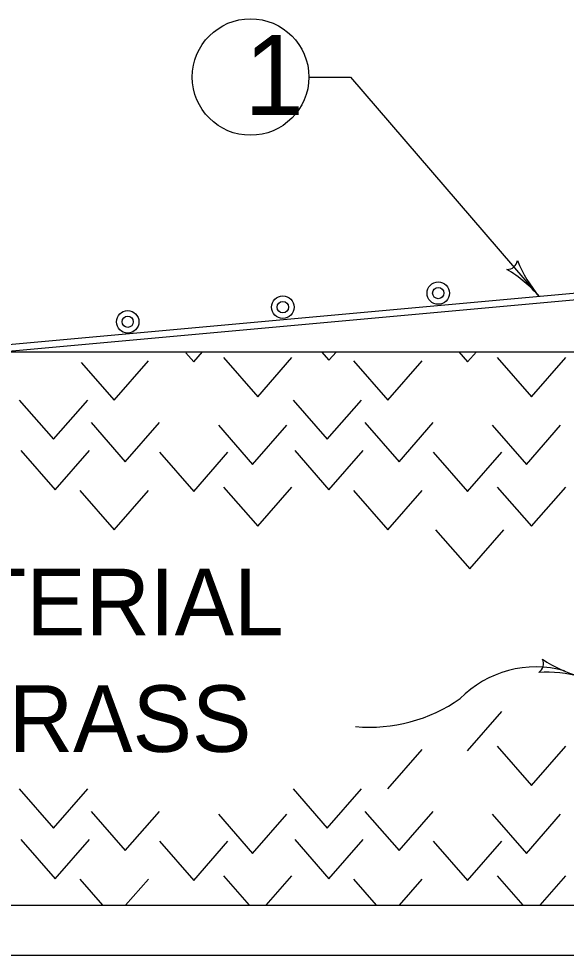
# Model space of a CAD drawing. Extents: x 1000 to 1185, y 999 to 1356.
# Drawn here: x 1026.641 to 1028.285, y 1017.105 to 1019.917 of the extents above; entities that cross this region are included whole.
import ezdxf

# ---------------------------------------------------------------- set-up
doc = ezdxf.new("R2010")
doc.units = 0
for name, color, linetype in [('Level 1', 7, 'Continuous'), ('Level 2', 7, 'Continuous'), ('Level 5', 7, 'Continuous')]:
    doc.layers.add(name, color=color, linetype=linetype)

msp = doc.modelspace()

# ---------------------------------------------------------------- linework, layer by layer
at = {"layer": 'Level 1'}
for p, q in [((1027.5123, 1019.7422), (1027.6373, 1019.7422)), ((1027.6373, 1019.7422), (1028.2045, 1019.083)), ((1029.2708, 1019.1799), (1019.6146, 1018.3021)), ((1029.2614, 1019.1588), (1019.6146, 1018.2818)), ((1025.5667, 1018.9174), (1033.2495, 1018.9174)), ((1019.6146, 1017.2552), (1035.0994, 1017.2552)), ((1019.6146, 1017.1052), (1035.0994, 1017.1052))]:
    msp.add_line(p, q, dxfattribs=at)
for centre, radius in [((1027.901, 1019.0934), 0.0337), ((1027.901, 1019.0934), 0.0169), ((1027.4342, 1019.0511), 0.0337), ((1026.9682, 1019.0072), 0.0337), ((1027.4342, 1019.0511), 0.0169), ((1026.9682, 1019.0072), 0.0169)]:
    msp.add_circle(centre, radius, dxfattribs=at)
for centre, radius, start, end in [((1028.1076, 1019.1957), 0.0313, 269.4843, 351.601), ((1028.5009, 1019.338), 0.3909, 202.0568, 220.7036), ((1027.9082, 1018.828), 0.3909, 40.7097, 59.3785), ((1027.9082, 1018.828), 0.3909, 40.6975, 40.7097), ((1028.1854, 1017.9807), 0.0313, 303.3968, 25.5135), ((1028.4324, 1018.3182), 0.3909, 235.9694, 254.6161), ((1028.1947, 1017.6495), 0.3214, 74.6222, 135.2842), ((1028.2251, 1017.5643), 0.3909, 74.6222, 93.291), ((1027.6961, 1018.2592), 0.4692, 264.6951, 305.1753)]:
    msp.add_arc(centre, radius, start, end, dxfattribs=at)
at = {"layer": 'Level 2'}
msp.add_circle((1027.3373, 1019.7422), 0.175, dxfattribs=at)
at = {"layer": 'Level 5'}
for p, q in [((1027.1432, 1018.9137), (1027.1666, 1018.8868)), ((1027.1666, 1018.8868), (1027.1933, 1018.9174)), ((1027.2559, 1018.9003), (1027.3587, 1018.7823)), ((1027.3587, 1018.7823), (1027.4615, 1018.9003)), ((1027.5504, 1018.9174), (1027.5727, 1018.8918)), ((1027.5727, 1018.8918), (1027.595, 1018.9174)), ((1027.9623, 1018.9174), (1027.9889, 1018.8868)), ((1027.9889, 1018.8868), (1028.0156, 1018.9174)), ((1028.0782, 1018.9003), (1028.181, 1018.7823)), ((1028.181, 1018.7823), (1028.2838, 1018.9003)), ((1026.8289, 1018.8853), (1026.9273, 1018.7723)), ((1026.9273, 1018.7723), (1027.0302, 1018.8902)), ((1027.6468, 1018.8902), (1027.7496, 1018.7723)), ((1027.7496, 1018.7723), (1027.8524, 1018.8902)), ((1026.6426, 1018.7723), (1026.7454, 1018.6543)), ((1026.7454, 1018.6543), (1026.8482, 1018.7723)), ((1027.4648, 1018.7723), (1027.5677, 1018.6543)), ((1027.5677, 1018.6543), (1027.6704, 1018.7723)), ((1026.8583, 1018.7048), (1026.9611, 1018.5869)), ((1026.9611, 1018.5869), (1027.0638, 1018.7048)), ((1027.6805, 1018.7048), (1027.7833, 1018.5869)), ((1027.7833, 1018.5869), (1027.8861, 1018.7048)), ((1027.2408, 1018.6964), (1027.3435, 1018.5785)), ((1027.3435, 1018.5785), (1027.4463, 1018.6964)), ((1028.063, 1018.6964), (1028.1658, 1018.5785)), ((1028.1658, 1018.5785), (1028.2686, 1018.6964)), ((1026.6477, 1018.6206), (1026.7504, 1018.5027)), ((1026.7504, 1018.5027), (1026.8533, 1018.6206)), ((1027.4699, 1018.6206), (1027.5727, 1018.5027)), ((1027.5727, 1018.5027), (1027.6755, 1018.6206)), ((1027.0638, 1018.6155), (1027.1666, 1018.4976)), ((1027.1666, 1018.4976), (1027.2694, 1018.6155)), ((1027.8861, 1018.6155), (1027.9889, 1018.4976)), ((1027.9889, 1018.4976), (1028.0917, 1018.6155)), ((1027.2559, 1018.5111), (1027.3587, 1018.3931)), ((1027.3587, 1018.3931), (1027.4615, 1018.5111)), ((1028.0782, 1018.5111), (1028.181, 1018.3931)), ((1028.181, 1018.3931), (1028.2838, 1018.5111)), ((1026.8246, 1018.5009), (1026.9273, 1018.383)), ((1026.9273, 1018.383), (1027.0302, 1018.5009)), ((1027.6468, 1018.5009), (1027.7496, 1018.383)), ((1027.7496, 1018.383), (1027.8524, 1018.5009)), ((1027.8926, 1018.383), (1027.9953, 1018.2651)), ((1027.9953, 1018.2651), (1028.0981, 1018.383)), ((1027.9889, 1017.7192), (1028.0917, 1017.8371)), ((1027.7496, 1017.6046), (1027.8524, 1017.7225)), ((1028.0782, 1017.7326), (1028.181, 1017.6147)), ((1028.181, 1017.6147), (1028.2838, 1017.7326)), ((1026.6426, 1017.6046), (1026.7454, 1017.4867)), ((1026.7454, 1017.4867), (1026.8482, 1017.6046)), ((1027.4648, 1017.6046), (1027.5677, 1017.4867)), ((1027.5677, 1017.4867), (1027.6704, 1017.6046)), ((1026.8583, 1017.5372), (1026.9611, 1017.4193)), ((1026.9611, 1017.4193), (1027.0638, 1017.5372)), ((1027.2408, 1017.5288), (1027.3435, 1017.4108)), ((1027.3435, 1017.4108), (1027.4463, 1017.5288)), ((1027.6805, 1017.5372), (1027.7833, 1017.4193)), ((1027.7833, 1017.4193), (1027.8861, 1017.5372)), ((1028.063, 1017.5288), (1028.1658, 1017.4108)), ((1028.1658, 1017.4108), (1028.2686, 1017.5288)), ((1026.6477, 1017.4529), (1026.7504, 1017.335)), ((1026.7504, 1017.335), (1026.8533, 1017.4529)), ((1027.0638, 1017.4478), (1027.1666, 1017.3299)), ((1027.1666, 1017.3299), (1027.2694, 1017.4478)), ((1027.4699, 1017.4529), (1027.5727, 1017.335)), ((1027.5727, 1017.335), (1027.6755, 1017.4529)), ((1027.8861, 1017.4478), (1027.9889, 1017.3299)), ((1027.9889, 1017.3299), (1028.0917, 1017.4478)), ((1026.8246, 1017.3333), (1026.8927, 1017.2552)), ((1026.9621, 1017.2552), (1027.0302, 1017.3333)), ((1027.2559, 1017.3434), (1027.3328, 1017.2552)), ((1027.3845, 1017.2552), (1027.4615, 1017.3434)), ((1027.6468, 1017.3333), (1027.7149, 1017.2552)), ((1027.7843, 1017.2552), (1027.8524, 1017.3333)), ((1028.0782, 1017.3434), (1028.1552, 1017.2552)), ((1028.2068, 1017.2552), (1028.2838, 1017.3434))]:
    msp.add_line(p, q, dxfattribs=at)

# ---------------------------------------------------------------- texts
at = {"layer": 'Level 1'}
for s, height, p in [('1', 0.24, (1027.3186, 1019.6283)), ('EARTH FILL MATERIAL', 0.2, (1024.5087, 1018.0658)), ('SEEDED W/GRASS', 0.2, (1024.9024, 1017.7158))]:
    msp.add_text(s, height=height, dxfattribs=at).set_placement(p)

doc.saveas('drawing.dxf')
